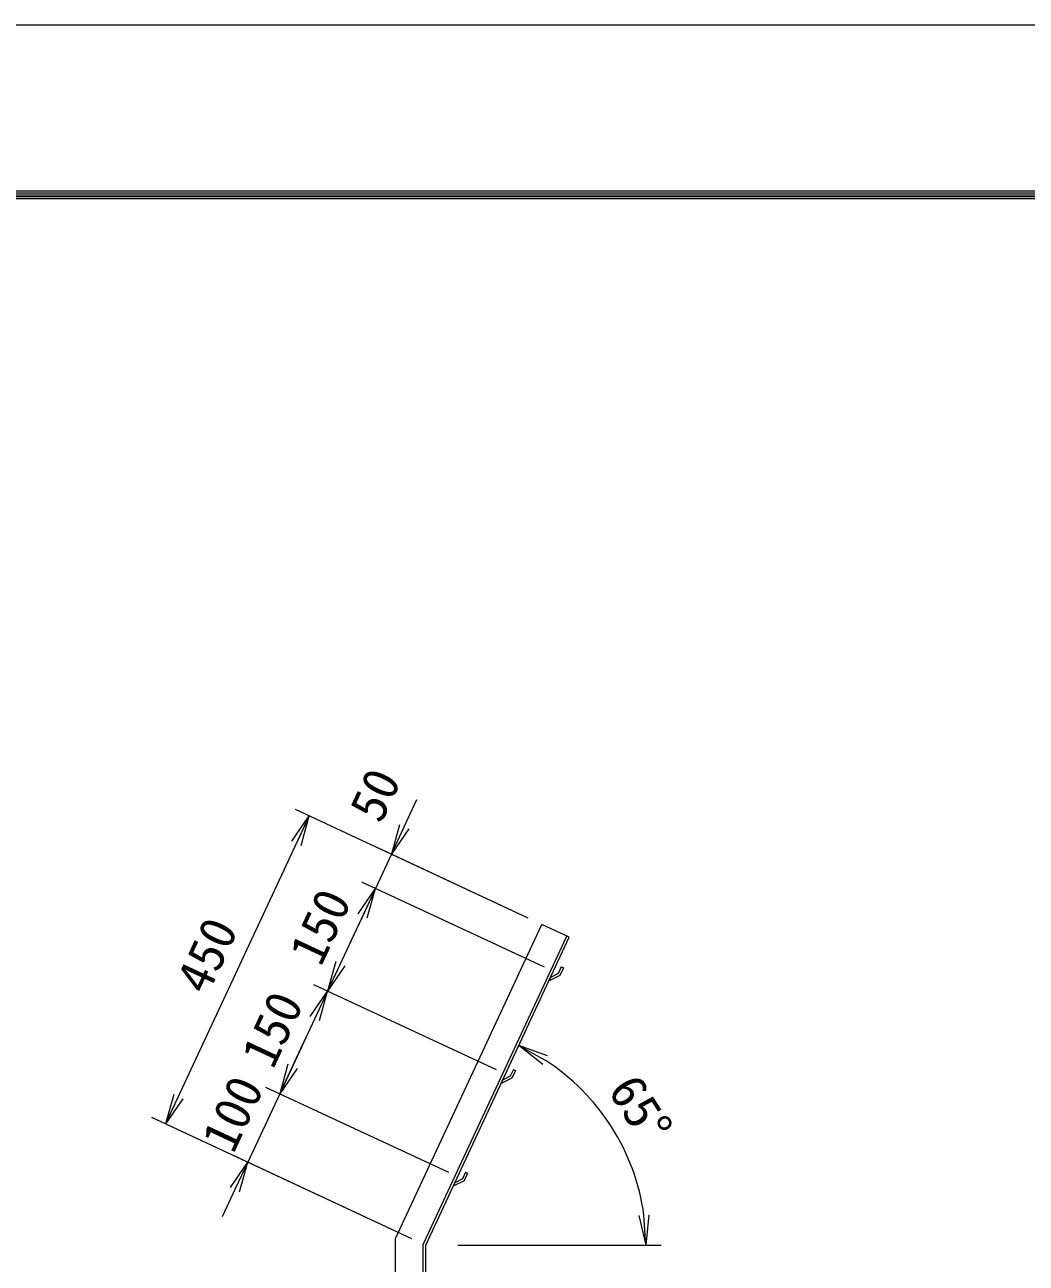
# Model space of a CAD drawing. Units: millimetres at full size. Extents: x -4200 to 4200, y -2970 to 2970.
# Drawn here: x -300 to 1025, y 1330 to 2970 of the extents above; entities that cross this region are included whole.
import ezdxf
from ezdxf.enums import TextEntityAlignment as Align

# ---------------------------------------------------------------- set-up
doc = ezdxf.new("R2010")
doc.units = ezdxf.units.MM
doc.header["$LTSCALE"] = 10
for name, color, linetype, lineweight in [('0-0_D-STR1', 1, 'Continuous', 18), ('0-2_D-STR-DIM', 7, 'Continuous', 13), ('0-8_0', 7, 'Continuous', 18), ('0-B_D-TTL', 7, 'Continuous', 18)]:
    doc.layers.add(name, color=color, linetype=linetype, lineweight=lineweight)
doc.styles.add('ＭＳ ゴシック', font='')
doc.styles.get('ＭＳ ゴシック').set_extended_font_data('MS Gothic')

# ---------------------------------------------------------------- blocks, each defined once
blk = doc.blocks.new('_Open')
at = {"layer": '0-8_0'}
blk.add_line((-10, 1.667), (0, 0), dxfattribs=at)
blk.add_lwpolyline([(-10, -1.667), (0, 0), (-10, 0)], dxfattribs=at)

msp = doc.modelspace()

# ---------------------------------------------------------------- linework, layer by layer
at = {"layer": '0-0_D-STR1'}
for p, q in [((190.32, 1362.85), (384.25, 1778.72)), ((420.5, 1761.82), (384.25, 1778.72)), ((226.82, 1354.76), (417.33, 1763.3)), ((230.32, 1353.98), (420.5, 1761.82)), ((409.89, 1722.5), (405.71, 1713.54)), ((409.89, 1722.5), (412.61, 1721.23)), ((407.96, 1711.26), (393.61, 1704.16)), ((395.54, 1708.3), (393.61, 1704.16)), ((405.71, 1713.54), (395.54, 1708.3)), ((412.61, 1721.23), (407.96, 1711.26)), ((344.56, 1575.31), (330.22, 1568.21)), ((342.32, 1577.6), (332.15, 1572.36)), ((346.49, 1586.55), (342.32, 1577.6)), ((332.15, 1572.36), (330.22, 1568.21)), ((283.1, 1450.6), (278.93, 1441.65)), ((285.82, 1449.34), (281.17, 1439.37)), ((283.1, 1450.6), (285.82, 1449.34)), ((281.17, 1439.37), (266.83, 1432.27)), ((268.76, 1436.41), (266.83, 1432.27)), ((278.93, 1441.65), (268.76, 1436.41)), ((190.32, -461.02), (190.32, 1362.85)), ((226.82, -461.02), (226.82, 1354.76)), ((230.32, -461.02), (230.32, 1353.98))]:
    msp.add_line(p, q, dxfattribs=at)
msp.add_lwpolyline([(346.49, 1586.55), (349.21, 1585.28), (344.56, 1575.31)], dxfattribs=at)
at = {"layer": '0-2_D-STR-DIM'}
for p, q in [((201.88, 1907.9), (218.79, 1944.15)), ((76.22, 1922.36), (-113.96, 1514.52)), ((366.12, 1787.18), (58.09, 1930.81)), ((184.98, 1871.64), (163.85, 1826.33)), ((366.12, 1787.18), (166.85, 1880.1)), ((163.85, 1826.33), (100.45, 1690.38)), ((387.59, 1722), (145.72, 1834.78)), ((387.59, 1722), (145.72, 1834.78)), ((146.94, 1790.08), (130.04, 1753.82)), ((100.45, 1690.38), (37.06, 1554.44)), ((324.19, 1586.05), (82.33, 1698.83)), ((324.19, 1586.05), (82.33, 1698.83)), ((53.97, 1590.69), (70.87, 1626.94)), ((253.74, 1404.21), (362.04, 1636.44)), ((260.8, 1450.1), (18.94, 1562.89)), ((260.8, 1450.1), (18.94, 1562.89)), ((37.06, 1554.44), (-5.2, 1463.81)), ((212.19, 1362.43), (-132.08, 1522.97)), ((212.19, 1362.43), (-23.33, 1472.26)), ((-22.11, 1427.55), (-39.01, 1391.3)), ((272.88, 1353.98), (541.99, 1353.98))]:
    msp.add_line(p, q, dxfattribs=at)
msp.add_arc((230.32, 1353.98), 291.66, 7.86394, 57.13606, dxfattribs=at)
at = {"layer": '0-B_D-TTL', "color": 2}
msp.add_lwpolyline([(-4200, 2970), (4200, 2970), (4200, -2970), (-4200, -2970)], close=True, dxfattribs=at)
at = {"layer": '0-B_D-TTL'}
for points in [[(-3930, 2750), (3930, 2750), (3930, -2750), (-3930, -2750)], [(-3927.5, 2747.5), (3927.5, 2747.5), (3927.5, -2747.5), (-3927.5, -2747.5)], [(-3925, 2745), (3925, 2745), (3925, -2745), (-3925, -2745)], [(-3922.5, 2742.5), (3922.5, 2742.5), (3922.5, -2742.5), (-3922.5, -2742.5)], [(-3920, 2740), (3920, 2740), (3920, -2740), (-3920, -2740)]]:
    msp.add_lwpolyline(points, close=True, dxfattribs=at)

# ---------------------------------------------------------------- block references
at = {"layer": '0-2_D-STR-DIM', "xscale": 4, "yscale": 4}
for p, rotation in [((76.22, 1922.36), 65), ((184.98, 1871.64), 245), ((163.85, 1826.33), 65), ((163.85, 1826.33), 65), ((100.45, 1690.38), 245), ((100.45, 1690.38), 65), ((353.58, 1618.32), 151.06803), ((37.06, 1554.44), 245), ((37.06, 1554.44), 245), ((-113.96, 1514.52), 245), ((-5.2, 1463.81), 65), ((521.99, 1353.98), 273.93197)]:
    msp.add_blockref('_Open', p, dxfattribs=dict(at, rotation=rotation))

# ---------------------------------------------------------------- texts
at = {"layer": '0-2_D-STR-DIM', "style": 'ＭＳ ゴシック'}
for s, rotation, p in [('50', 65, (184.12, 1904.49)), ('150', 65, (104.62, 1715.29)), ('450', 65, (-45.48, 1677.33)), ('150', 65, (41.23, 1579.34)), ('100', 65, (-11.29, 1467.57)), ('65°', 302.5, (458.33, 1551.48))]:
    msp.add_text(s, height=48.09, rotation=rotation, dxfattribs=at).set_placement(p, align=Align.BOTTOM_LEFT)

doc.saveas('drawing.dxf')
